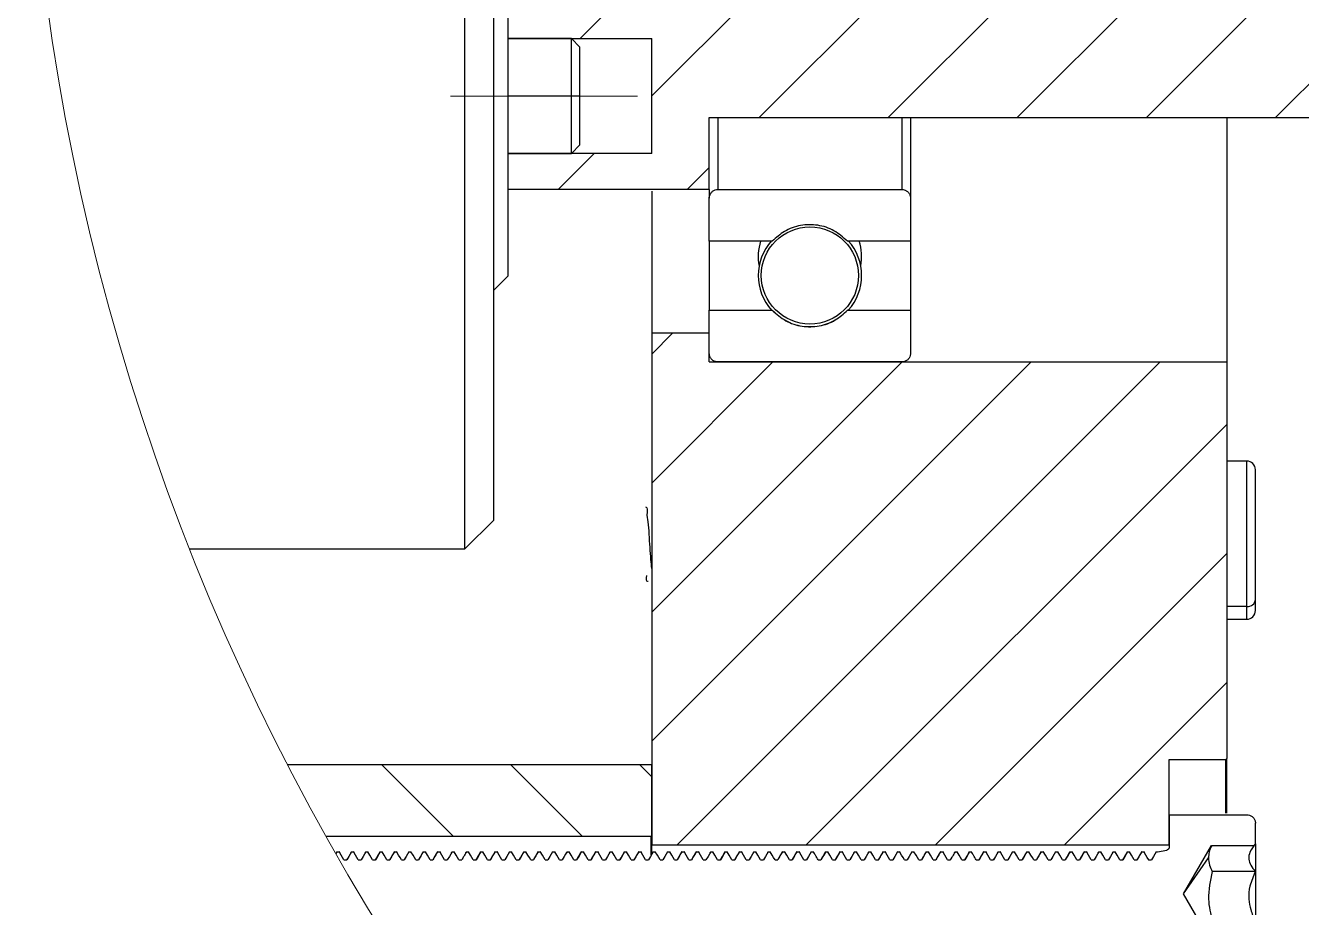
# Model space of a CAD drawing. Header units: millimetres. Extents: x -48 to 1187, y 2 to 839.
# Drawn here: x 801.02 to 845.41, y 687.03 to 717.72 of the extents above; entities that cross this region are included whole.
import ezdxf

# ---------------------------------------------------------------- set-up
doc = ezdxf.new("R2010")
doc.units = ezdxf.units.MM
doc.linetypes.add('CENTERX2', pattern=[20.32, 12.7, -2.54, 2.54, -2.54])

# ---------------------------------------------------------------- blocks, each defined once
blk = doc.blocks.new('SW_HATCH_4')
at = {"color": 0, "linetype": 'Continuous', "lineweight": 18}
for p, q in [((-103.431, -72), (-105.681, -74.25)), ((-98.941, -72), (-103.185, -76.244)), ((-94.451, -72), (-99.451, -77)), ((-89.961, -72), (-94.961, -77)), ((-85.47, -72), (-90.47, -77)), ((-80.98, -72), (-85.98, -77)), ((-76.49, -72), (-81.49, -77)), ((-105.191, -78.25), (-106.441, -79.5)), ((-101.185, -78.734), (-101.951, -79.5)), ((-102.461, -84.5), (-103.185, -85.224)), ((-89.99, -85.5), (-103.185, -98.695)), ((-94.48, -85.5), (-103.185, -94.204)), ((-98.97, -85.5), (-103.185, -89.714)), ((-85.5, -85.5), (-102.3, -102.3)), ((-83.185, -87.675), (-97.81, -102.3)), ((-83.185, -92.165), (-93.32, -102.3)), ((-83.185, -96.655), (-88.83, -102.3)), ((-112.593, -99.5), (-110.093, -102)), ((-108.103, -99.5), (-105.603, -102)), ((-103.613, -99.5), (-103.185, -99.928))]:
    blk.add_line(p, q, dxfattribs=at)

msp = doc.modelspace()

# ---------------------------------------------------------------- linework, layer by layer
at = {"color": 7, "linetype": 'Continuous', "lineweight": 25}
for p, q in [((816.308712, 699.511317), (816.308712, 729.511319)), ((817.308715, 700.511319), (817.308715, 729.511319)), ((817.808716, 709.011314), (817.808716, 729.511319)), ((820.008716, 717.261327), (817.808716, 717.261327)), ((817.808716, 717.261327), (822.808718, 717.261327)), ((820.308713, 716.961322), (820.008716, 717.261327)), ((820.008716, 715.261323), (820.008716, 717.261327)), ((820.308713, 715.261323), (820.308713, 716.961322)), ((822.808718, 713.261319), (822.808718, 717.261327)), ((820.008716, 715.261323), (817.808716, 715.261323)), ((820.008716, 713.261319), (820.008716, 715.261323)), ((820.308713, 715.261323), (820.008716, 715.261323)), ((820.308713, 713.561324), (820.308713, 715.261323)), ((824.808715, 714.511318), (942.808716, 714.511318)), ((824.808715, 712.01132), (824.808715, 714.511318)), ((825.108712, 714.511318), (825.108712, 712.01132)), ((831.508716, 714.511318), (831.508716, 712.01132)), ((831.808714, 714.511318), (831.808714, 711.711315)), ((842.808714, 714.511318), (842.808714, 706.011323)), ((820.008716, 713.261319), (820.308713, 713.561324)), ((817.808716, 713.261319), (820.008716, 713.261319)), ((822.808718, 713.261319), (817.808716, 713.261319)), ((824.808715, 712.01132), (817.808716, 712.01132)), ((824.808715, 712.01132), (824.808715, 711.711315)), ((824.808715, 710.21132), (824.808715, 711.711315)), ((825.108712, 712.01132), (831.508716, 712.01132)), ((831.808714, 711.711315), (831.808714, 710.21132)), ((824.808715, 710.21132), (824.808715, 707.811324)), ((827.000802, 710.21132), (824.808715, 710.21132)), ((831.808714, 710.21132), (829.616627, 710.21132)), ((831.808714, 710.21132), (831.808714, 707.811324)), ((817.308715, 708.511321), (817.808716, 709.011314)), ((824.808715, 707.811324), (827.000802, 707.811324)), ((824.808715, 706.311313), (824.808715, 707.811324)), ((827.000802, 707.814095), (827.000802, 707.811324)), ((829.616627, 707.814095), (829.630365, 707.821412)), ((829.616627, 707.814095), (829.616627, 707.811324)), ((829.616627, 707.811324), (831.808714, 707.811324)), ((831.808714, 707.811324), (831.808714, 706.311313)), ((822.808718, 707.011325), (822.808718, 689.211322)), ((824.808715, 707.011325), (822.808718, 707.011325)), ((824.808715, 706.011323), (824.808715, 707.011325)), ((824.808715, 706.011323), (842.808714, 706.011323)), ((831.508716, 706.011323), (825.108712, 706.011323)), ((842.808714, 706.011323), (842.808714, 692.21182)), ((843.508715, 702.562837), (842.808714, 702.562837)), ((843.508715, 697.499854), (843.508715, 702.562837)), ((843.808716, 697.752176), (843.808716, 702.262832)), ((816.308712, 699.511317), (817.308715, 700.511319)), ((806.719204, 699.511317), (816.308712, 699.511317)), ((843.508715, 697.499854), (842.808714, 697.499854)), ((843.508715, 697.062833), (843.508715, 697.499854)), ((843.808716, 697.362838), (843.808716, 697.752176)), ((842.808714, 697.062833), (843.508715, 697.062833)), ((840.808714, 692.186816), (842.783714, 692.186816)), ((840.808714, 689.211322), (840.808714, 692.186816)), ((842.783714, 692.186816), (842.808714, 692.21182)), ((842.783714, 690.316735), (842.783714, 692.186816)), ((842.808714, 690.317033), (842.808714, 692.21182)), ((810.121959, 692.011325), (822.808718, 692.011325)), ((822.808718, 689.536316), (822.808718, 692.011325)), ((840.808714, 690.261317), (840.808714, 689.130498)), ((840.808714, 690.261317), (843.508715, 690.261317)), ((843.808716, 689.243374), (843.808716, 689.961327)), ((811.467184, 689.511327), (822.783714, 689.511327)), ((822.783714, 689.511327), (822.808718, 689.536316)), ((822.783714, 688.861279), (822.783714, 689.511327)), ((811.851246, 688.970534), (811.8119, 688.902615)), ((811.857996, 688.976793), (811.813561, 688.899724)), ((811.857982, 688.974826), (811.929537, 688.974826)), ((812.358109, 688.974826), (812.429307, 688.974826)), ((812.858021, 688.974826), (812.929323, 688.974826)), ((813.358081, 688.974826), (813.429383, 688.974826)), ((813.857553, 688.974826), (813.929459, 688.974826)), ((814.357987, 688.974826), (814.429251, 688.974826)), ((814.858062, 688.974826), (814.929364, 688.974826)), ((815.357951, 688.974826), (815.429529, 688.974826)), ((815.858109, 688.974826), (815.929269, 688.974826)), ((816.35802, 688.974826), (816.429322, 688.974826)), ((816.858081, 688.974826), (816.929391, 688.974826)), ((817.358104, 688.974826), (817.429436, 688.974826)), ((817.857994, 688.974826), (817.929296, 688.974826)), ((818.358062, 688.974826), (818.429371, 688.974826)), ((818.857929, 688.974826), (818.929529, 688.974826)), ((819.358101, 688.974826), (819.429217, 688.974826)), ((819.858028, 688.974826), (819.92933, 688.974826)), ((820.358081, 688.974826), (820.42939, 688.974826)), ((820.858104, 688.974826), (820.929414, 688.974826)), ((821.357993, 688.974826), (821.429303, 688.974826)), ((821.858069, 688.974826), (821.929371, 688.974826)), ((822.357735, 688.974826), (822.429521, 688.974826)), ((822.808718, 689.211322), (840.808714, 689.211322)), ((822.808718, 688.911943), (822.808718, 689.211322)), ((822.858093, 688.974826), (822.929194, 688.974826)), ((823.358035, 688.974826), (823.429337, 688.974826)), ((823.858073, 688.974826), (823.92939, 688.974826)), ((824.358089, 688.974826), (824.429391, 688.974826)), ((824.858, 688.974826), (824.929302, 688.974826)), ((825.358068, 688.974826), (825.429378, 688.974826)), ((825.857682, 688.974826), (825.929513, 688.974826)), ((826.358085, 688.974826), (826.429186, 688.974826)), ((826.858042, 688.974826), (826.929344, 688.974826)), ((827.358043, 688.974826), (827.429524, 688.974826)), ((827.858066, 688.974826), (827.929368, 688.974826)), ((828.358007, 688.974826), (828.42931, 688.974826)), ((828.858076, 688.974826), (828.929378, 688.974826)), ((829.357637, 688.974826), (829.429498, 688.974826)), ((829.858078, 688.974826), (829.929193, 688.974826)), ((830.358049, 688.974826), (830.429351, 688.974826)), ((830.858013, 688.974826), (830.929531, 688.974826)), ((831.358021, 688.974826), (831.429345, 688.974826)), ((831.858007, 688.974826), (831.929317, 688.974826)), ((832.358075, 688.974826), (832.429385, 688.974826)), ((832.857592, 688.974826), (832.929483, 688.974826)), ((833.35807, 688.974826), (833.429215, 688.974826)), ((833.858056, 688.974826), (833.929358, 688.974826)), ((834.35799, 688.974826), (834.42953, 688.974826)), ((834.85811, 688.974826), (834.929315, 688.974826)), ((835.358014, 688.974826), (835.429316, 688.974826)), ((835.858075, 688.974826), (835.929384, 688.974826)), ((836.357562, 688.974826), (836.429467, 688.974826)), ((836.857987, 688.974826), (836.929245, 688.974826)), ((837.358056, 688.974826), (837.429365, 688.974826)), ((837.85796, 688.974826), (837.929534, 688.974826)), ((838.358106, 688.974826), (838.429289, 688.974826)), ((838.858021, 688.974826), (838.929323, 688.974826)), ((839.358078, 688.974826), (839.429388, 688.974826)), ((839.858109, 688.974826), (839.929441, 688.974826)), ((840.3398, 688.932834), (840.357998, 688.974826)), ((840.357998, 688.974826), (840.401715, 688.974826)), ((840.401715, 688.974826), (840.726079, 689.032016)), ((841.308715, 687.511323), (842.276746, 689.188002)), ((842.276746, 689.188002), (843.75334, 689.188002)), ((843.75334, 689.188002), (843.808716, 689.243374)), ((843.808716, 689.243374), (843.808716, 689.240215)), ((843.808716, 689.240215), (843.808716, 688.28523)), ((812.094306, 688.689066), (812.19296, 688.689066)), ((812.213397, 688.724501), (812.192505, 688.689066)), ((812.594307, 688.689066), (812.693043, 688.689066)), ((812.70024, 688.699542), (812.693631, 688.688366)), ((813.094301, 688.689066), (813.193103, 688.689066)), ((813.594362, 688.689066), (813.693141, 688.689066)), ((814.093886, 688.689066), (814.193008, 688.689066)), ((814.232407, 688.755704), (814.192904, 688.688768)), ((814.594356, 688.689066), (814.693084, 688.689066)), ((815.094342, 688.689066), (815.193241, 688.689066)), ((815.594276, 688.689066), (815.692922, 688.689066)), ((815.720839, 688.737137), (815.692505, 688.689066)), ((816.094397, 688.689066), (816.19305, 688.689066)), ((816.193735, 688.688306), (816.193549, 688.687993)), ((816.594301, 688.689066), (816.693103, 688.689066)), ((817.094369, 688.689066), (817.193119, 688.689066)), ((817.593848, 688.689066), (817.693015, 688.689066)), ((817.729106, 688.749848), (817.693023, 688.688708)), ((818.094274, 688.689066), (818.193084, 688.689066)), ((818.594349, 688.689066), (818.693234, 688.689066)), ((819.094246, 688.689066), (819.192899, 688.689066)), ((819.226799, 688.747195), (819.192534, 688.689066)), ((819.594396, 688.689066), (819.693049, 688.689066)), ((820.094308, 688.689066), (820.193102, 688.689066)), ((820.594368, 688.689066), (820.693096, 688.689066)), ((821.094399, 688.689066), (821.193015, 688.689066)), ((821.224881, 688.742397), (821.193149, 688.688649)), ((821.594281, 688.689066), (821.693091, 688.689066)), ((822.094349, 688.689066), (822.193218, 688.689066)), ((822.594223, 688.689066), (822.692899, 688.689066)), ((822.731128, 688.754437), (822.692586, 688.689066)), ((823.094388, 688.689066), (823.193056, 688.689066)), ((823.594315, 688.689066), (823.693236, 688.689066)), ((824.094368, 688.689066), (824.193073, 688.689066)), ((824.594391, 688.689066), (824.693022, 688.689066)), ((824.719963, 688.733784), (824.693268, 688.688574)), ((825.094281, 688.689066), (825.19309, 688.689066)), ((825.594356, 688.689066), (825.693203, 688.689066)), ((826.0947, 688.689066), (826.192913, 688.689066)), ((826.233869, 688.758923), (826.192675, 688.689066)), ((826.594381, 688.689066), (826.693063, 688.689066)), ((827.094322, 688.689066), (827.193243, 688.689066)), ((827.594375, 688.689066), (827.693043, 688.689066)), ((828.094384, 688.689066), (828.193029, 688.689066)), ((828.21445, 688.724173), (828.193379, 688.6885)), ((828.594288, 688.689066), (828.693097, 688.689066)), ((829.094356, 688.689066), (829.193188, 688.689066)), ((829.593984, 688.689066), (829.692935, 688.689066)), ((829.735061, 688.760756), (829.692779, 688.689066)), ((830.09438, 688.689066), (830.193071, 688.689066)), ((830.594329, 688.689066), (830.693243, 688.689066)), ((831.094345, 688.689066), (831.19302, 688.689066)), ((831.202207, 688.705457), (831.192551, 688.689066)), ((831.594361, 688.689066), (831.693029, 688.689066)), ((831.708452, 688.713757), (831.693498, 688.68844)), ((832.094295, 688.689066), (832.193097, 688.689066)), ((832.594363, 688.689066), (832.693173, 688.689066)), ((833.093939, 688.689066), (833.192965, 688.689066)), ((833.234778, 688.760055), (833.192898, 688.689066)), ((833.594372, 688.689066), (833.693078, 688.689066)), ((834.094336, 688.689066), (834.193243, 688.689066)), ((834.594315, 688.689066), (834.692975, 688.689066)), ((834.71108, 688.720567), (834.692513, 688.689066)), ((835.094323, 688.689066), (835.193036, 688.689066)), ((835.202088, 688.70273), (835.193602, 688.688381)), ((835.594294, 688.689066), (835.693097, 688.689066)), ((836.094363, 688.689066), (836.19315, 688.689066)), ((836.593894, 688.689066), (836.693009, 688.689066)), ((836.733108, 688.756971), (836.692875, 688.688783)), ((837.094357, 688.689066), (837.193077, 688.689066)), ((837.59434, 688.689066), (837.693239, 688.689066)), ((838.094285, 688.689066), (838.19293, 688.689066)), ((838.218884, 688.733829), (838.192502, 688.689066)), ((838.594401, 688.689066), (838.693043, 688.689066)), ((838.695446, 688.691271), (838.693706, 688.688321)), ((839.094302, 688.689066), (839.1931, 688.689066)), ((839.594366, 688.689066), (839.693127, 688.689066)), ((840.09386, 688.689066), (840.193031, 688.689066)), ((840.226026, 688.744662), (840.192983, 688.688679)), ((841.308715, 687.511323), (842.17474, 688.762722)), ((843.808716, 688.28523), (842.308713, 688.28523)), ((843.808716, 688.28523), (843.808716, 686.556337)), ((842.276746, 685.834644), (841.308715, 687.511323))]:
    msp.add_line(p, q, dxfattribs=at)
at = {"color": 7, "linetype": 'CENTERX2', "lineweight": 18}
for q in [(815.808711, 715.261323), (822.308717, 715.261323)]:
    msp.add_line((820.008716, 715.261323), q, dxfattribs=at)
at = {"color": 7, "linetype": 'Continuous', "lineweight": 25, "flags": 128}
for points in [[(822.808711, 711.956246), (822.808711, 711.308433), (822.808711, 709.794415), (822.808711, 708.591355), (822.808711, 707.718192), (822.808711, 707.188738), (822.808718, 707.011325)], [(812.094269, 688.690422), (812.047278, 688.771902), (812.000288, 688.853381), (811.929291, 688.976495)], [(812.358102, 688.975213), (812.311081, 688.893748), (812.26406, 688.812284), (812.193124, 688.689394)], [(812.594389, 688.689722), (812.547376, 688.771186), (812.500363, 688.852666), (812.429411, 688.97563)], [(812.858036, 688.972397), (812.810948, 688.890977), (812.763853, 688.809542), (812.693057, 688.687129)], [(813.094338, 688.687159), (813.047251, 688.768579), (813.000156, 688.850013), (812.92936, 688.972441)], [(813.357962, 688.975034), (813.310934, 688.89357), (813.263906, 688.812105), (813.192984, 688.689245)], [(813.59425, 688.688902), (813.547214, 688.770367), (813.500179, 688.851817), (813.429272, 688.974617)], [(813.858068, 688.976912), (813.811084, 688.895417), (813.764108, 688.813923), (813.693089, 688.69075)], [(814.09434, 688.690914), (814.047364, 688.772408), (814.000389, 688.853888), (813.929362, 688.977105)], [(814.358083, 688.973142), (814.311018, 688.891707), (814.263945, 688.810272), (814.193113, 688.687725)], [(814.594379, 688.687963), (814.547321, 688.769413), (814.500255, 688.850848), (814.429408, 688.973455)], [(814.857973, 688.973246), (814.810907, 688.891796), (814.763835, 688.810361), (814.692994, 688.687799)], [(815.094275, 688.687576), (815.047195, 688.769011), (815.000122, 688.850446), (814.929297, 688.972963)], [(815.358003, 688.976986), (815.31102, 688.895492), (815.264044, 688.813997), (815.193025, 688.690809)], [(815.594276, 688.690616), (815.547293, 688.772095), (815.50031, 688.853575), (815.429298, 688.976733)], [(815.858109, 688.9749), (815.811073, 688.893435), (815.764045, 688.811971), (815.693131, 688.689126)], [(816.094389, 688.689468), (816.047368, 688.770933), (816.000355, 688.852398), (815.929411, 688.975317)], [(816.594323, 688.687129), (816.547235, 688.768549), (816.500148, 688.849984), (816.429345, 688.972412)], [(816.857962, 688.975347), (816.810941, 688.893882), (816.763928, 688.812418), (816.692984, 688.689498)], [(817.09425, 688.689155), (817.047221, 688.77062), (817.000193, 688.852085), (816.929271, 688.97493)], [(817.358075, 688.976703), (817.311091, 688.895224), (817.264108, 688.813729), (817.193096, 688.690586)], [(817.594355, 688.690795), (817.547372, 688.772289), (817.500396, 688.853769), (817.429377, 688.976956)], [(817.858083, 688.972933), (817.811003, 688.891498), (817.76393, 688.810078), (817.693105, 688.687561)], [(818.094378, 688.68777), (818.047305, 688.769219), (818.00024, 688.850654), (817.9294, 688.973216)], [(818.357972, 688.973484), (818.310907, 688.892035), (818.263842, 688.8106), (818.192994, 688.687993)], [(818.594267, 688.68774), (818.547195, 688.769175), (818.500122, 688.85061), (818.429289, 688.973172)], [(818.858011, 688.97712), (818.811035, 688.895626), (818.764059, 688.814131), (818.693032, 688.690929)], [(819.094291, 688.690765), (819.047307, 688.772259), (819.000324, 688.853739), (818.929313, 688.976927)], [(819.358108, 688.974587), (819.311065, 688.893123), (819.26403, 688.811673), (819.19313, 688.688872)], [(819.594396, 688.689215), (819.547368, 688.77068), (819.50034, 688.852144), (819.429418, 688.975004)], [(819.85802, 688.972456), (819.810925, 688.891021), (819.763837, 688.809602), (819.693042, 688.687159)], [(820.094315, 688.687129), (820.047228, 688.768549), (820.00014, 688.849984), (819.929337, 688.972397)], [(820.357969, 688.97566), (820.310956, 688.894195), (820.263943, 688.812716), (820.192991, 688.689751)], [(820.594249, 688.689424), (820.547229, 688.770888), (820.500208, 688.852353), (820.429271, 688.975258)], [(820.858082, 688.976465), (820.811091, 688.894985), (820.7641, 688.813506), (820.693103, 688.690392)], [(821.094362, 688.690646), (821.047379, 688.772125), (821.000395, 688.85362), (820.929384, 688.976778)], [(821.358075, 688.972769), (821.310995, 688.891334), (821.263915, 688.8099), (821.193097, 688.687412)], [(821.59437, 688.687606), (821.547298, 688.769041), (821.500217, 688.850475), (821.429392, 688.973008)], [(821.857965, 688.973738), (821.810907, 688.892303), (821.763849, 688.810853), (821.692986, 688.688202)], [(822.09426, 688.687934), (822.047194, 688.769368), (822.000129, 688.850803), (821.929281, 688.973395)], [(822.358025, 688.97721), (822.311049, 688.895715), (822.264073, 688.814221), (822.193047, 688.690988)], [(822.594298, 688.690884), (822.547322, 688.772378), (822.500346, 688.853873), (822.42932, 688.977076)], [(822.858108, 688.974274), (822.811058, 688.892824), (822.764015, 688.811375), (822.69313, 688.688634)], [(823.094396, 688.688962), (823.04736, 688.770411), (823.000325, 688.851876), (822.929418, 688.974677)], [(823.358005, 688.972531), (823.310925, 688.891096), (823.263837, 688.809676), (823.193027, 688.687233)], [(823.594307, 688.687144), (823.54722, 688.768579), (823.500132, 688.849999), (823.429329, 688.972441)], [(823.857969, 688.975958), (823.810963, 688.894493), (823.763965, 688.813014), (823.69299, 688.68999)], [(824.094249, 688.689677), (824.047236, 688.771142), (824.000223, 688.852606), (823.929271, 688.975571)], [(824.358089, 688.976211), (824.311091, 688.894732), (824.264092, 688.813252), (824.193111, 688.690184)], [(824.594369, 688.690467), (824.547378, 688.771946), (824.500387, 688.853426), (824.429391, 688.976554)], [(824.858067, 688.97262), (824.81098, 688.8912), (824.7639, 688.809765), (824.693089, 688.687308)], [(825.094363, 688.687457), (825.047282, 688.768892), (825.000202, 688.850326), (824.929384, 688.972814)], [(825.357964, 688.974021), (825.310914, 688.892571), (825.263863, 688.811121), (825.192986, 688.688425)], [(825.594252, 688.688127), (825.547194, 688.769577), (825.500136, 688.851027), (825.429274, 688.973663)], [(825.858032, 688.97724), (825.811064, 688.895745), (825.764088, 688.814251), (825.693054, 688.691018)], [(826.094305, 688.690973), (826.047337, 688.772468), (826.000361, 688.853962), (825.929327, 688.97718)], [(826.3581, 688.973976), (826.31105, 688.892526), (826.263999, 688.811077), (826.193122, 688.688395)], [(826.594395, 688.688708), (826.547352, 688.770158), (826.50031, 688.851623), (826.429417, 688.974379)], [(826.857997, 688.97265), (826.810917, 688.891215), (826.763829, 688.80978), (826.693019, 688.687323)], [(827.0943, 688.687203), (827.047212, 688.768638), (827.000124, 688.850058), (826.929321, 688.972501)], [(827.357976, 688.976241), (827.310977, 688.894762), (827.263979, 688.813282), (827.192997, 688.690213)], [(827.594256, 688.689915), (827.54725, 688.771395), (827.500244, 688.85286), (827.429278, 688.975869)], [(827.858096, 688.975913), (827.81109, 688.894449), (827.764084, 688.812969), (827.693118, 688.68996)], [(828.094376, 688.690258), (828.047378, 688.771738), (828.000387, 688.853217), (827.929398, 688.976286)], [(828.358052, 688.972516), (828.310972, 688.891096), (828.263884, 688.809661), (828.193081, 688.687218)], [(828.857956, 688.974319), (828.810913, 688.892869), (828.763878, 688.811419), (828.692986, 688.688664)], [(829.094252, 688.688351), (829.047201, 688.769801), (829.000143, 688.85125), (828.929273, 688.973932)], [(829.358047, 688.977195), (829.311071, 688.8957), (829.264095, 688.814206), (829.193069, 688.690988)], [(829.59432, 688.691018), (829.547344, 688.772498), (829.500375, 688.853992), (829.429341, 688.977225)], [(829.8581, 688.973693), (829.811042, 688.892258), (829.763984, 688.810809), (829.693122, 688.688172)], [(830.094388, 688.68847), (830.047345, 688.76992), (830.000294, 688.851369), (829.929417, 688.974066)], [(830.357989, 688.972784), (830.310909, 688.891364), (830.263829, 688.809929), (830.193011, 688.687442)], [(830.594292, 688.687293), (830.547204, 688.768713), (830.500124, 688.850148), (830.429314, 688.972605)], [(830.857983, 688.976509), (830.810992, 688.89503), (830.764001, 688.813535), (830.693005, 688.690422)], [(831.094263, 688.690154), (831.047265, 688.771633), (831.000266, 688.853113), (830.929285, 688.976167)], [(831.358103, 688.975615), (831.31109, 688.894151), (831.264077, 688.812671), (831.193125, 688.689707)], [(831.594383, 688.690035), (831.547378, 688.771499), (831.500379, 688.852979), (831.429405, 688.976018)], [(831.858044, 688.972441), (831.810957, 688.891021), (831.763869, 688.809587), (831.693066, 688.687159)], [(832.094347, 688.687248), (832.047259, 688.768668), (832.000172, 688.850103), (831.929369, 688.972546)], [(832.357956, 688.974632), (832.31092, 688.893167), (832.263885, 688.811717), (832.192978, 688.688917)], [(832.594251, 688.688589), (832.547201, 688.770039), (832.500158, 688.851489), (832.429273, 688.97423)], [(832.858054, 688.977105), (832.811078, 688.895611), (832.764102, 688.814117), (832.693076, 688.690914)], [(833.094327, 688.691003), (833.047358, 688.772498), (833.000382, 688.853977), (832.929348, 688.97721)], [(833.594387, 688.688232), (833.547329, 688.769681), (833.500279, 688.851131), (833.429409, 688.973783)], [(833.857981, 688.972963), (833.810909, 688.891528), (833.763836, 688.810108), (833.693003, 688.687576)], [(834.35799, 688.976733), (834.311006, 688.895253), (834.264023, 688.813774), (834.193012, 688.690616)], [(834.59427, 688.690362), (834.547279, 688.771842), (834.500281, 688.853336), (834.429292, 688.976435)], [(834.858103, 688.975302), (834.811082, 688.893838), (834.764061, 688.812373), (834.693124, 688.689453)], [(835.09439, 688.689796), (835.047377, 688.771261), (835.000371, 688.85274), (834.929412, 688.97572)], [(835.358037, 688.972412), (835.310949, 688.890977), (835.263861, 688.809557), (835.193058, 688.687129)], [(835.594339, 688.687174), (835.547252, 688.768594), (835.500164, 688.850028), (835.429361, 688.972456)], [(835.857963, 688.974945), (835.810935, 688.89348), (835.763907, 688.81203), (835.692985, 688.68917)], [(836.094243, 688.688843), (836.047208, 688.770292), (836.000172, 688.851757), (835.929273, 688.974528)], [(836.358061, 688.976956), (836.311085, 688.895462), (836.264102, 688.813982), (836.193083, 688.690795)], [(836.594341, 688.690929), (836.547365, 688.772423), (836.500389, 688.853918), (836.429363, 688.977135)], [(836.858092, 688.973201), (836.811019, 688.891767), (836.763946, 688.810332), (836.693114, 688.68777)], [(837.094387, 688.688023), (837.047322, 688.769473), (837.000256, 688.850908), (836.929409, 688.973514)], [(837.357974, 688.973172), (837.310908, 688.891737), (837.263835, 688.810302), (837.192995, 688.68774)], [(837.594272, 688.687531), (837.547196, 688.768966), (837.500123, 688.850401), (837.429298, 688.972903)], [(837.858001, 688.976942), (837.811021, 688.895447), (837.764041, 688.813953), (837.693022, 688.690765)], [(838.094277, 688.690556), (838.04729, 688.772051), (838.000303, 688.85353), (837.929299, 688.976673)], [(838.358106, 688.97499), (838.311078, 688.893525), (838.26405, 688.81206), (838.193128, 688.6892)], [(838.59439, 688.689543), (838.547373, 688.771008), (838.500356, 688.852472), (838.429412, 688.975407)], [(838.858029, 688.972397), (838.810937, 688.890977), (838.76385, 688.809557), (838.693051, 688.687129)], [(839.094328, 688.687129), (839.04724, 688.768564), (839.000152, 688.849984), (838.929349, 688.972412)], [(839.357963, 688.975258), (839.310942, 688.893793), (839.263921, 688.812328), (839.192985, 688.689424)], [(839.594247, 688.689096), (839.547219, 688.770546), (839.500187, 688.85201), (839.429269, 688.97484)], [(839.858072, 688.976763), (839.811088, 688.895283), (839.764105, 688.813789), (839.693094, 688.690631)], [(840.094348, 688.690809), (840.047369, 688.772304), (840.000393, 688.853798), (839.92937, 688.976986)], [(840.35808, 688.973127), (840.311007, 688.891692), (840.263938, 688.810257), (840.193102, 688.68771)]]:
    msp.add_lwpolyline(points, dxfattribs=at)
at = {"color": 7, "linetype": 'Continuous', "lineweight": 25}
msp.add_circle((828.308714, 709.020665), 1.690301, dxfattribs=at)
at = {"color": 7, "linetype": 'Continuous', "lineweight": 18}
msp.add_arc((882.80873, 729.511326), 81.790074, 119.2786259, 240.7213741, dxfattribs=at)
at = {"color": 7, "linetype": 'Continuous', "lineweight": 25}
for centre, radius, start, end in [((828.308721, 709.020658), 1.800008, 137.9052343, 222.1350807), ((828.308832, 709.672091), 1.800117, 162.4350415, 190.4244013), ((828.308704, 709.020662), 1.800011, 317.7156434, 42.227575), ((828.308529, 709.672083), 1.800182, 349.5762666, 17.7846086), ((843.508708, 702.262829), 0.300008, 0.0005424, 89.9987461), ((843.530653, 697.778277), 0.279285, 265.4946801, 354.6375156), ((843.508708, 697.362841), 0.300008, 270.0012539, 359.9994576)]:
    msp.add_arc(centre, radius, start, end, dxfattribs=at)
for points, knots in [([(824.808715, 711.711315), (824.80885, 711.717849), (824.809677, 711.757954), (824.82756, 711.831189), (824.882922, 711.917559), (824.963901, 711.98034), (825.043946, 712.008271), (825.093126, 712.010587), (825.108712, 712.01132)], [0, 0, 0, 0, 0.041778295, 0.256440187, 0.471092919, 0.68573935, 0.900404684, 1, 1, 1, 1]), ([(831.508716, 712.01132), (831.53737, 712.008908), (831.599696, 712.003661), (831.687481, 711.959052), (831.75905, 711.886422), (831.801677, 711.799348), (831.806541, 711.738501), (831.808714, 711.711315)], [0, 0, 0, 0, 0.182655846, 0.397315232, 0.611971648, 0.826637333, 1, 1, 1, 1]), ([(829.616627, 710.21132), (829.467347, 710.345029), (829.168714, 710.612513), (828.583631, 710.797712), (827.980772, 710.788827), (827.418766, 710.591969), (827.135792, 710.334258), (827.000802, 710.21132)], [0, 0, 0, 0, 0.203496307, 0.407093157, 0.610688753, 0.814284258, 1, 1, 1, 1]), ([(826.98345, 707.821203), (826.980643, 707.819599), (826.969307, 707.813121), (826.98728, 707.813677), (827.000802, 707.814095)], [0, 0, 0, 0, 0.247609762, 1, 1, 1, 1]), ([(827.000802, 707.814095), (827.150083, 707.680424), (827.448734, 707.413002), (828.033795, 707.227865), (828.636631, 707.236726), (829.198626, 707.433529), (829.481625, 707.691184), (829.616627, 707.814095)], [0, 0, 0, 0, 0.203482846, 0.4070852522, 0.6106886229, 0.814282722, 1, 1, 1, 1]), ([(827.000802, 707.811324), (827.150082, 707.677615), (827.448715, 707.41013), (828.033798, 707.224931), (828.636657, 707.233817), (829.198663, 707.430674), (829.481637, 707.688386), (829.616627, 707.811324)], [0, 0, 0, 0, 0.203496307, 0.407093157, 0.610688753, 0.814284258, 1, 1, 1, 1]), ([(825.108712, 706.011323), (825.080059, 706.013729), (825.017731, 706.018963), (824.929948, 706.063578), (824.858379, 706.136206), (824.815752, 706.223281), (824.810888, 706.284128), (824.808715, 706.311313)], [0, 0, 0, 0, 0.1826521389, 0.3973124987, 0.6119698877, 0.8266365468, 1, 1, 1, 1]), ([(831.808714, 706.311313), (831.808579, 706.30478), (831.807752, 706.264679), (831.789867, 706.19145), (831.734502, 706.105087), (831.653536, 706.042282), (831.573481, 706.014375), (831.524302, 706.012058), (831.508716, 706.011323)], [0, 0, 0, 0, 0.041779193, 0.256414812, 0.471072158, 0.685742723, 0.900402543, 1, 1, 1, 1]), ([(822.599789, 700.966475), (822.603333, 700.96569), (822.66841, 700.951275), (822.614027, 700.696754), (822.691318, 700.433678), (822.699963, 700.007011), (822.735553, 699.576902), (822.761153, 699.174895), (822.786787, 698.928509), (822.797848, 698.822198)], [0, 0, 0, 0, 0.004949399, 0.090887432, 0.244503109, 0.442881729, 0.656005628, 0.851573914, 1, 1, 1, 1]), ([(822.684286, 698.379127), (822.677337, 698.376548), (822.600722, 698.348111), (822.61756, 698.470537), (822.63287, 698.581858)], [0, 0, 0, 0, 0.090706449, 1, 1, 1, 1]), ([(843.508715, 690.261317), (843.542375, 690.258017), (843.609763, 690.251409), (843.699638, 690.199778), (843.767536, 690.123698), (843.80357, 690.039309), (843.807253, 689.983507), (843.808716, 689.961327)], [0, 0, 0, 0, 0.2142695379, 0.4289710945, 0.6436594162, 0.858368718, 1, 1, 1, 1]), ([(812.339893, 688.927604), (812.340395, 688.934676), (812.341633, 688.952086), (812.351971, 688.966354), (812.358109, 688.974826)], [0, 0, 0, 0, 0.406208547, 1, 1, 1, 1]), ([(812.839737, 688.927008), (812.840244, 688.934244), (812.841478, 688.951855), (812.851888, 688.96631), (812.858021, 688.974826)], [0, 0, 0, 0, 0.410850822, 1, 1, 1, 1]), ([(813.351212, 688.968567), (813.323415, 688.920637), (813.269372, 688.82745), (813.215262, 688.734303), (813.188983, 688.689066)], [0, 0, 0, 0, 0.5143517381, 1, 1, 1, 1]), ([(813.850654, 688.970921), (813.822885, 688.922956), (813.76848, 688.828983), (813.714001, 688.735053), (813.68733, 688.689066)], [0, 0, 0, 0, 0.510419253, 1, 1, 1, 1]), ([(814.339725, 688.926993), (814.340232, 688.934265), (814.341458, 688.951883), (814.351872, 688.966338), (814.357987, 688.974826)], [0, 0, 0, 0, 0.412800741, 1, 1, 1, 1]), ([(815.351201, 688.970758), (815.323417, 688.922772), (815.269037, 688.828854), (815.214583, 688.734978), (815.187951, 688.689066)], [0, 0, 0, 0, 0.510927392, 1, 1, 1, 1]), ([(815.839877, 688.927514), (815.840379, 688.934618), (815.84161, 688.952061), (815.851968, 688.966353), (815.858109, 688.974826)], [0, 0, 0, 0, 0.407210201, 1, 1, 1, 1]), ([(816.358028, 688.972412), (816.342333, 688.945266), (816.310945, 688.890977), (816.255936, 688.795892), (816.216646, 688.727939), (816.19305, 688.687129)], [0, 0, 0, 0, 0.285444197, 0.57086057, 1, 1, 1, 1]), ([(816.339759, 688.927112), (816.340263, 688.934306), (816.341495, 688.95188), (816.351884, 688.966306), (816.35802, 688.974826)], [0, 0, 0, 0, 0.4093747203, 1, 1, 1, 1]), ([(816.851249, 688.96891), (816.823452, 688.920969), (816.769354, 688.827667), (816.715185, 688.734407), (816.688849, 688.689066)], [0, 0, 0, 0, 0.513823449, 1, 1, 1, 1]), ([(817.350512, 688.970698), (817.322745, 688.922742), (817.268377, 688.828844), (817.213936, 688.734988), (817.1873, 688.689066)], [0, 0, 0, 0, 0.510719674, 1, 1, 1, 1]), ([(817.83971, 688.926903), (817.840218, 688.934207), (817.841445, 688.951858), (817.851878, 688.966338), (817.857994, 688.974826)], [0, 0, 0, 0, 0.413791253, 1, 1, 1, 1]), ([(818.851149, 688.970936), (818.823366, 688.922951), (818.768956, 688.828975), (818.714478, 688.735038), (818.687817, 688.689066)], [0, 0, 0, 0, 0.5106088392, 1, 1, 1, 1]), ([(819.339855, 688.927395), (819.340359, 688.934556), (819.341591, 688.952042), (819.351971, 688.966367), (819.358101, 688.974826)], [0, 0, 0, 0, 0.409482902, 1, 1, 1, 1]), ([(819.839781, 688.927261), (819.840286, 688.934393), (819.841525, 688.951913), (819.851885, 688.966297), (819.858028, 688.974826)], [0, 0, 0, 0, 0.407087451, 1, 1, 1, 1]), ([(820.351271, 688.969267), (820.323476, 688.921317), (820.269325, 688.827896), (820.215105, 688.734516), (820.188714, 688.689066)], [0, 0, 0, 0, 0.513276301, 1, 1, 1, 1]), ([(820.850378, 688.970415), (820.822608, 688.92247), (820.768277, 688.828668), (820.713883, 688.734904), (820.687292, 688.689066)], [0, 0, 0, 0, 0.511136305, 1, 1, 1, 1]), ([(821.33971, 688.926859), (821.340216, 688.934173), (821.34144, 688.951838), (821.351877, 688.966332), (821.357993, 688.974826)], [0, 0, 0, 0, 0.414019824, 1, 1, 1, 1]), ([(822.351089, 688.971056), (822.323309, 688.92307), (822.268881, 688.829053), (822.214381, 688.735077), (822.187697, 688.689066)], [0, 0, 0, 0, 0.5103889611, 1, 1, 1, 1]), ([(822.839839, 688.927306), (822.840342, 688.934497), (822.841568, 688.952016), (822.851964, 688.966366), (822.858093, 688.974826)], [0, 0, 0, 0, 0.410503904, 1, 1, 1, 1]), ([(823.33981, 688.927425), (823.340315, 688.934495), (823.341561, 688.951955), (823.351889, 688.966293), (823.358035, 688.974826)], [0, 0, 0, 0, 0.404917208, 1, 1, 1, 1]), ([(823.851285, 688.969595), (823.823494, 688.921634), (823.769297, 688.828101), (823.715018, 688.734615), (823.688572, 688.689066)], [0, 0, 0, 0, 0.512771213, 1, 1, 1, 1]), ([(824.350251, 688.970102), (824.32248, 688.922167), (824.268199, 688.82847), (824.213855, 688.73481), (824.187314, 688.689066)], [0, 0, 0, 0, 0.511600482, 1, 1, 1, 1]), ([(824.839709, 688.926829), (824.840215, 688.934148), (824.841438, 688.951824), (824.851881, 688.966328), (824.858, 688.974826)], [0, 0, 0, 0, 0.414053404, 1, 1, 1, 1]), ([(825.851006, 688.97113), (825.823228, 688.92315), (825.768784, 688.829112), (825.714281, 688.735108), (825.687585, 688.689066)], [0, 0, 0, 0, 0.510213629, 1, 1, 1, 1]), ([(826.339817, 688.927231), (826.340326, 688.934443), (826.341566, 688.951984), (826.351963, 688.96636), (826.358085, 688.974826)], [0, 0, 0, 0, 0.411137947, 1, 1, 1, 1]), ([(826.83984, 688.927604), (826.840342, 688.934606), (826.841589, 688.952004), (826.851888, 688.96629), (826.858042, 688.974826)], [0, 0, 0, 0, 0.402520463, 1, 1, 1, 1]), ([(827.351285, 688.969908), (827.323496, 688.921942), (827.269249, 688.828305), (827.214921, 688.734715), (827.188423, 688.689066)], [0, 0, 0, 0, 0.512253787, 1, 1, 1, 1]), ([(827.850146, 688.969774), (827.822374, 688.921843), (827.768146, 688.828254), (827.713848, 688.734705), (827.687358, 688.689066)], [0, 0, 0, 0, 0.51213723, 1, 1, 1, 1]), ([(828.339709, 688.926844), (828.340217, 688.934152), (828.341445, 688.951823), (828.351885, 688.966323), (828.358007, 688.974826)], [0, 0, 0, 0, 0.413590751, 1, 1, 1, 1]), ([(828.594355, 688.687337), (828.578663, 688.714483), (828.54728, 688.768772), (828.492271, 688.863872), (828.452978, 688.93184), (828.429377, 688.972665)], [0, 0, 0, 0, 0.285399366, 0.570770909, 1, 1, 1, 1]), ([(828.851102, 688.967777), (828.823303, 688.919866), (828.769386, 688.826941), (828.715393, 688.734059), (828.689238, 688.689066)], [0, 0, 0, 0, 0.515585872, 1, 1, 1, 1]), ([(829.350917, 688.971145), (829.323142, 688.923165), (829.268701, 688.829118), (829.214189, 688.735112), (829.187488, 688.689066)], [0, 0, 0, 0, 0.510176147, 1, 1, 1, 1]), ([(829.839801, 688.927142), (829.84031, 688.934385), (829.841543, 688.951957), (829.851956, 688.966359), (829.858078, 688.974826)], [0, 0, 0, 0, 0.41215291, 1, 1, 1, 1]), ([(830.339869, 688.927798), (830.340371, 688.934722), (830.341625, 688.95205), (830.351888, 688.966282), (830.358049, 688.974826)], [0, 0, 0, 0, 0.399660874, 1, 1, 1, 1]), ([(830.851277, 688.970206), (830.823488, 688.922231), (830.769194, 688.828495), (830.714823, 688.734804), (830.688281, 688.689066)], [0, 0, 0, 0, 0.5118207, 1, 1, 1, 1]), ([(831.339901, 688.927768), (831.340209, 688.94943), (831.340527, 688.971801), (831.357484, 688.974733), (831.358021, 688.974826)], [0, 0, 0, 0, 0.968329536, 1, 1, 1, 1]), ([(831.839723, 688.926889), (831.840229, 688.934176), (831.841453, 688.951831), (831.851883, 688.966318), (831.858007, 688.974826)], [0, 0, 0, 0, 0.412801465, 1, 1, 1, 1]), ([(832.351161, 688.96812), (832.323362, 688.920199), (832.26939, 688.827159), (832.215343, 688.734163), (832.189133, 688.689066)], [0, 0, 0, 0, 0.515060676, 1, 1, 1, 1]), ([(832.850812, 688.9711), (832.823036, 688.923125), (832.768597, 688.829097), (832.714099, 688.735103), (832.687406, 688.689066)], [0, 0, 0, 0, 0.51021467, 1, 1, 1, 1]), ([(833.358092, 688.97344), (833.342402, 688.946296), (833.311021, 688.892005), (833.256048, 688.796835), (833.216735, 688.728826), (833.193114, 688.687963)], [0, 0, 0, 0, 0.285265081, 0.570557987, 1, 1, 1, 1]), ([(833.339779, 688.927052), (833.340289, 688.934326), (833.341523, 688.95193), (833.351951, 688.966359), (833.35807, 688.974826)], [0, 0, 0, 0, 0.41317649, 1, 1, 1, 1]), ([(834.094284, 688.687397), (834.078592, 688.714543), (834.047209, 688.768832), (833.992197, 688.863934), (833.952907, 688.931909), (833.929306, 688.972739)], [0, 0, 0, 0, 0.285388196, 0.57074857, 1, 1, 1, 1]), ([(834.351255, 688.97046), (834.323468, 688.922484), (834.269129, 688.828666), (834.214718, 688.734889), (834.188132, 688.689066)], [0, 0, 0, 0, 0.511364394, 1, 1, 1, 1]), ([(834.839901, 688.927634), (834.840402, 688.934695), (834.841637, 688.952095), (834.851971, 688.966354), (834.85811, 688.974826)], [0, 0, 0, 0, 0.405855863, 1, 1, 1, 1]), ([(835.339738, 688.926978), (835.340243, 688.934229), (835.341469, 688.951852), (835.351884, 688.966314), (835.358014, 688.974826)], [0, 0, 0, 0, 0.411482233, 1, 1, 1, 1]), ([(835.851205, 688.968463), (835.823409, 688.920537), (835.76938, 688.827384), (835.71528, 688.734273), (835.689014, 688.689066)], [0, 0, 0, 0, 0.514485241, 1, 1, 1, 1]), ([(836.350692, 688.970966), (836.322919, 688.923001), (836.2685, 688.829018), (836.214021, 688.735068), (836.187346, 688.689066)], [0, 0, 0, 0, 0.510352568, 1, 1, 1, 1]), ([(836.839726, 688.927008), (836.840233, 688.934275), (836.841462, 688.951888), (836.851873, 688.966338), (836.857987, 688.974826)], [0, 0, 0, 0, 0.412634443, 1, 1, 1, 1]), ([(837.851217, 688.970698), (837.823432, 688.922718), (837.769058, 688.82882), (837.714614, 688.734963), (837.68799, 688.689066)], [0, 0, 0, 0, 0.510986317, 1, 1, 1, 1]), ([(838.339878, 688.927544), (838.340383, 688.934637), (838.341622, 688.952068), (838.351969, 688.966353), (838.358106, 688.974826)], [0, 0, 0, 0, 0.406906499, 1, 1, 1, 1]), ([(838.839752, 688.927082), (838.84026, 688.934287), (838.841498, 688.95187), (838.851888, 688.966305), (838.858021, 688.974826)], [0, 0, 0, 0, 0.4097424735, 1, 1, 1, 1]), ([(839.351239, 688.96882), (839.323444, 688.920879), (839.269366, 688.827606), (839.215211, 688.734377), (839.18889, 688.689066)], [0, 0, 0, 0, 0.513982096, 1, 1, 1, 1]), ([(839.850554, 688.970772), (839.822786, 688.922812), (839.768406, 688.828889), (839.713955, 688.735008), (839.687308, 688.689066)], [0, 0, 0, 0, 0.510637525, 1, 1, 1, 1]), ([(840.808714, 689.130498), (840.8079, 689.120882), (840.806135, 689.10004), (840.791183, 689.070764), (840.766926, 689.046889), (840.743285, 689.035567), (840.729199, 689.03266), (840.726079, 689.032016)], [0, 0, 0, 0, 0.2068386928, 0.4483343331, 0.6897570216, 0.9312848187, 1, 1, 1, 1]), ([(842.288265, 689.188002), (842.25313, 689.113535), (842.189345, 688.978347), (842.179267, 688.829555), (842.17474, 688.762722)], [0, 0, 0, 0, 0.550831152, 1, 1, 1, 1]), ([(843.808716, 689.240215), (843.735508, 689.152542), (843.607283, 688.998982), (843.557588, 688.721035), (843.644494, 688.481709), (843.749292, 688.356326), (843.808716, 688.28523)], [0, 0, 0, 0, 0.313000082, 0.548223629, 0.743828368, 1, 1, 1, 1]), ([(843.75334, 689.188002), (843.763236, 689.197714), (843.781347, 689.215488), (843.800176, 689.232499), (843.808716, 689.240215)], [0, 0, 0, 0, 0.546413215, 1, 1, 1, 1]), ([(814.85082, 688.966585), (814.823019, 688.918709), (814.769289, 688.82618), (814.715481, 688.733696), (814.689515, 688.689066)], [0, 0, 0, 0, 0.517423019, 1, 1, 1, 1]), ([(818.350902, 688.966853), (818.323101, 688.918967), (818.26933, 688.826348), (818.215479, 688.733776), (818.18947, 688.689066)], [0, 0, 0, 0, 0.517027264, 1, 1, 1, 1]), ([(821.850976, 688.967137), (821.823174, 688.919246), (821.769354, 688.826535), (821.715463, 688.733866), (821.68941, 688.689066)], [0, 0, 0, 0, 0.516565465, 1, 1, 1, 1]), ([(825.351043, 688.96745), (825.323241, 688.919549), (825.269371, 688.826734), (825.21543, 688.73396), (825.189328, 688.689066)], [0, 0, 0, 0, 0.516091271, 1, 1, 1, 1]), ([(833.850717, 688.966287), (833.822912, 688.918421), (833.769223, 688.825996), (833.715469, 688.733608), (833.689554, 688.689066)], [0, 0, 0, 0, 0.517884882, 1, 1, 1, 1]), ([(837.350799, 688.966511), (837.322994, 688.91864), (837.269267, 688.82614), (837.215476, 688.733677), (837.189523, 688.689066)], [0, 0, 0, 0, 0.517522544, 1, 1, 1, 1]), ([(842.17474, 688.762722), (842.182911, 688.676626), (842.198793, 688.509278), (842.272787, 688.358457), (842.308713, 688.28523)], [0, 0, 0, 0, 0.514478092, 1, 1, 1, 1]), ([(842.308713, 688.28523), (842.237236, 687.964487), (842.108325, 687.386016), (842.246951, 686.812056), (842.308713, 686.556337)], [0, 0, 0, 0, 0.554466571, 1, 1, 1, 1]), ([(843.808716, 688.28523), (843.734936, 688.119549), (843.598933, 687.814143), (843.559583, 687.351897), (843.636801, 686.934419), (843.748315, 686.689173), (843.808716, 686.556337)], [0, 0, 0, 0, 0.300040541, 0.553079025, 0.757927971, 1, 1, 1, 1])]:
    msp.add_open_spline(points, degree=3, knots=knots, dxfattribs=at)

# ---------------------------------------------------------------- block references
at = {"color": 7, "linetype": 'Continuous', "lineweight": 18}
msp.add_blockref('SW_HATCH_4', (925.993347, 791.511325), dxfattribs=at)

doc.saveas('drawing.dxf')
